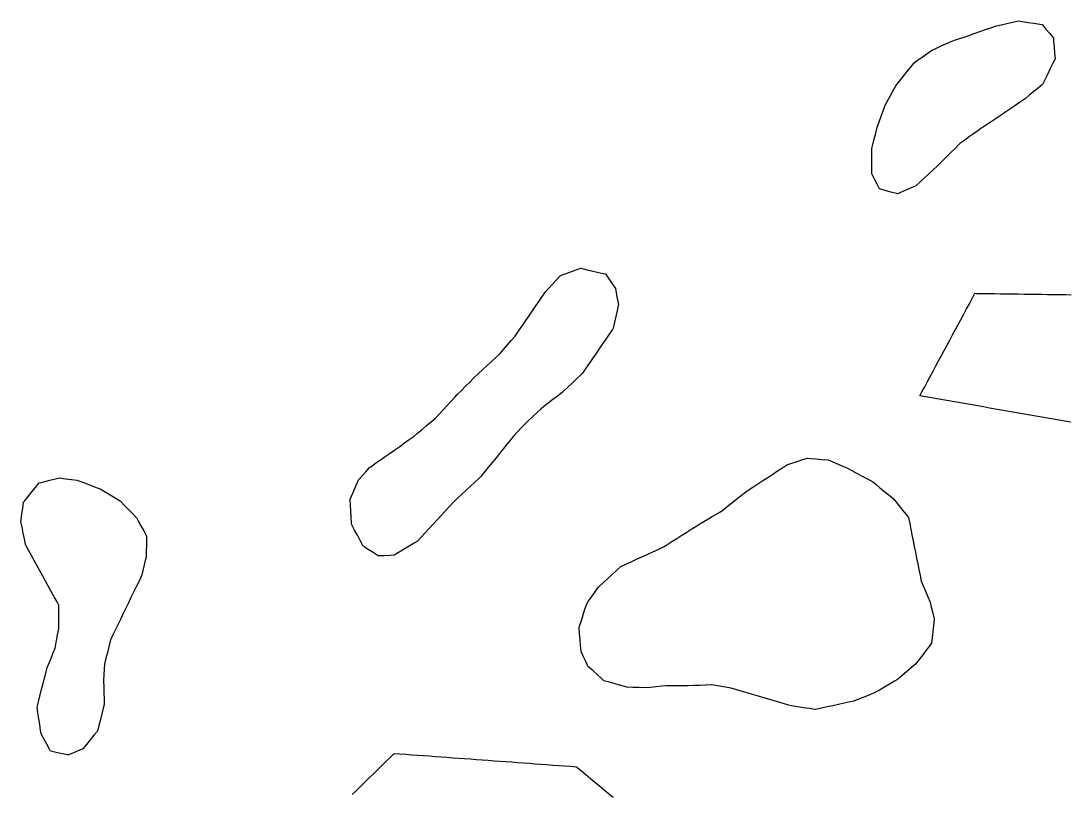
# Model space of a CAD drawing. Header units: millimetres. Extents: x 230 to 3347, y 514 to 5196.
# Drawn here: x 2479.9 to 2657.3, y 1932.3 to 2063.4 of the extents above; entities that cross this region are included whole.
import ezdxf

# ---------------------------------------------------------------- set-up
doc = ezdxf.new("R2010")
doc.units = ezdxf.units.MM
for name, color, linetype in [('ALL_HOLES', 1, 'Continuous'), ('ALL_ISLANDS', 7, 'Continuous'), ('OUTLINE_ISLAND_01', 7, 'Continuous'), ('OUTLINE_ISLAND_01_HOLE_71', 1, 'Continuous'), ('OUTLINE_ISLAND_01_HOLE_72', 1, 'Continuous'), ('OUTLINE_ISLAND_01_HOLE_76', 1, 'Continuous'), ('OUTLINE_ISLAND_01_HOLE_80', 1, 'Continuous')]:
    doc.layers.add(name, color=color, linetype=linetype)

msp = doc.modelspace()

# ---------------------------------------------------------------- linework, layer by layer
at = {"layer": 'ALL_HOLES'}
for points in [[(2653.0612, 2062.8201), (2653.6918, 2062.044), (2654.3224, 2061.2679), (2654.953, 2060.4918), (2654.995, 2059.9561), (2655.0733, 2058.9591), (2655.1515, 2057.9622), (2655.2297, 2056.9653), (2654.8721, 2056.2412), (2654.4294, 2055.3446), (2653.9866, 2054.448), (2653.5438, 2053.5513), (2653.101, 2052.6547), (2652.401, 2052.073), (2651.6319, 2051.4339), (2650.8628, 2050.7947), (2650.0938, 2050.1556), (2650.0494, 2050.1256), (2649.2204, 2049.5664), (2648.3913, 2049.0072), (2647.5623, 2048.448), (2646.7333, 2047.8888), (2645.9042, 2047.3296), (2645.0752, 2046.7704), (2644.2462, 2046.2112), (2643.4171, 2045.652), (2642.5881, 2045.0928), (2642.3751, 2044.942), (2641.5591, 2044.3639), (2640.7431, 2043.7859), (2639.9271, 2043.2079), (2639.1111, 2042.6298), (2638.9783, 2042.4978), (2638.269, 2041.7929), (2637.5598, 2041.0879), (2636.8505, 2040.383), (2636.1413, 2039.678), (2635.432, 2038.9731), (2635.2269, 2038.7839), (2634.4919, 2038.1058), (2633.7569, 2037.4278), (2633.0219, 2036.7497), (2632.2869, 2036.0717), (2631.5519, 2035.3936), (2631.2506, 2035.266), (2630.3297, 2034.876), (2629.4089, 2034.4861), (2628.4881, 2034.0961), (2628.3508, 2034.1329), (2627.3848, 2034.3916), (2626.4189, 2034.6502), (2625.4529, 2034.9089), (2625.0534, 2035.7039), (2624.6044, 2036.5974), (2624.1554, 2037.4909), (2624.1563, 2037.7771), (2624.1594, 2038.7771), (2624.1625, 2039.7771), (2624.1657, 2040.7771), (2624.1688, 2041.7771), (2624.2767, 2042.2129), (2624.517, 2043.1836), (2624.7574, 2044.1543), (2624.9977, 2045.125), (2625.0811, 2045.358), (2625.4182, 2046.2995), (2625.7553, 2047.241), (2626.0924, 2048.1824), (2626.4295, 2049.1239), (2626.78, 2049.7586), (2627.2634, 2050.634), (2627.7468, 2051.5094), (2628.2302, 2052.3848), (2628.2402, 2052.3975), (2628.8598, 2053.1825), (2629.4793, 2053.9675), (2630.0989, 2054.7524), (2630.7184, 2055.5374), (2631.3379, 2056.3224), (2631.8598, 2056.6919), (2632.676, 2057.2697), (2633.4922, 2057.8475), (2634.3084, 2058.4253), (2634.9109, 2058.6983), (2635.8218, 2059.1109), (2636.7327, 2059.5236), (2637.6436, 2059.9362), (2637.7541, 2059.9744), (2638.6993, 2060.3011), (2639.6444, 2060.6277), (2640.5896, 2060.9544), (2641.5347, 2061.281), (2642.4799, 2061.6076), (2643.425, 2061.9343), (2644.3702, 2062.2609), (2645.3153, 2062.5875), (2646.0979, 2062.7623), (2647.0738, 2062.9803), (2648.0498, 2063.1982), (2649.0257, 2063.4162), (2649.6703, 2063.321), (2650.6595, 2063.1749), (2651.6488, 2063.0287), (2652.6381, 2062.8826)], [(2578.9871, 2020.4921), (2579.5536, 2019.668), (2580.1202, 2018.844), (2580.6867, 2018.02), (2580.8193, 2017.2931), (2580.9987, 2016.3094), (2581.1782, 2015.3256), (2581.1562, 2015.2227), (2580.9469, 2014.2449), (2580.7376, 2013.267), (2580.5283, 2012.2892), (2580.3191, 2011.3113), (2580.176, 2011.1013), (2579.613, 2010.2748), (2579.05, 2009.4484), (2578.4871, 2008.6219), (2577.9241, 2007.7954), (2577.3611, 2006.9689), (2576.7981, 2006.1425), (2576.2352, 2005.316), (2575.6722, 2004.4895), (2575.1092, 2003.663), (2574.7979, 2003.3674), (2574.0727, 2002.6789), (2573.3476, 2001.9903), (2572.6224, 2001.3017), (2571.8973, 2000.6131), (2571.6177, 2000.3966), (2570.8271, 1999.7843), (2570.0364, 1999.172), (2569.2458, 1998.5597), (2568.4552, 1997.9474), (2568.0771, 1997.6026), (2567.3383, 1996.9286), (2566.5995, 1996.2547), (2565.8607, 1995.5807), (2565.4621, 1995.161), (2564.7734, 1994.4359), (2564.0848, 1993.7108), (2563.3961, 1992.9858), (2562.9479, 1992.4317), (2562.3188, 1991.6544), (2561.6898, 1990.877), (2561.0608, 1990.0996), (2560.4318, 1989.3222), (2559.8028, 1988.5448), (2559.1737, 1987.7674), (2558.5447, 1986.99), (2557.9157, 1986.2126), (2557.4875, 1985.8129), (2556.7565, 1985.1305), (2556.0254, 1984.4481), (2555.2944, 1983.7658), (2554.5634, 1983.0834), (2553.8324, 1982.401), (2553.1876, 1981.7107), (2552.505, 1980.9799), (2551.8224, 1980.2491), (2551.1398, 1979.5183), (2550.4572, 1978.7875), (2549.7747, 1978.0567), (2549.0921, 1977.3259), (2548.4095, 1976.5951), (2547.7269, 1975.8643), (2547.0443, 1975.1335), (2546.5731, 1974.8496), (2545.7165, 1974.3336), (2544.8599, 1973.8175), (2544.0034, 1973.3015), (2543.1468, 1972.7855), (2542.4659, 1972.7547), (2541.467, 1972.7095), (2540.468, 1972.6643), (2540.4297, 1972.6891), (2539.5903, 1973.2327), (2538.751, 1973.7763), (2537.9116, 1974.3199), (2537.8602, 1974.4151), (2537.3845, 1975.2947), (2536.9088, 1976.1743), (2536.4332, 1977.054), (2535.9575, 1977.9336), (2535.9347, 1978.2889), (2535.8706, 1979.2869), (2535.8064, 1980.2848), (2535.7423, 1981.2827), (2535.6781, 1982.2807), (2535.9081, 1982.8137), (2536.3042, 1983.7319), (2536.7004, 1984.6501), (2537.0965, 1985.5683), (2537.6545, 1986.1854), (2538.3253, 1986.927), (2538.996, 1987.6687), (2539.1815, 1987.7992), (2539.9995, 1988.3745), (2540.8174, 1988.9498), (2541.6354, 1989.5251), (2542.4533, 1990.1003), (2543.2713, 1990.6756), (2544.0893, 1991.2509), (2544.9072, 1991.8262), (2545.7252, 1992.4015), (2546.5431, 1992.9767), (2547.1245, 1993.4704), (2547.8868, 1994.1177), (2548.649, 1994.765), (2549.4113, 1995.4122), (2550.1736, 1996.0595), (2550.7692, 1996.7081), (2551.4455, 1997.4447), (2552.1219, 1998.1813), (2552.7982, 1998.9178), (2553.4746, 1999.6544), (2553.8485, 2000.0311), (2554.553, 2000.7408), (2555.2575, 2001.4505), (2555.962, 2002.1602), (2556.6665, 2002.8699), (2556.7205, 2002.9199), (2557.454, 2003.5996), (2558.1875, 2004.2793), (2558.921, 2004.959), (2559.6545, 2005.6387), (2560.388, 2006.3184), (2561.1215, 2006.9981), (2561.7195, 2007.693), (2562.3718, 2008.4509), (2563.0241, 2009.2088), (2563.6765, 2009.9668), (2563.7833, 2010.1219), (2564.3507, 2010.9453), (2564.9181, 2011.7688), (2565.4855, 2012.5922), (2566.0529, 2013.4157), (2566.6203, 2014.2391), (2567.1877, 2015.0626), (2567.7551, 2015.886), (2568.3225, 2016.7095), (2568.8899, 2017.5329), (2569.342, 2018.0272), (2570.0169, 2018.7651), (2570.6919, 2019.5029), (2571.3668, 2020.2408), (2571.9891, 2020.4591), (2572.9327, 2020.7901), (2573.8763, 2021.1212), (2574.82, 2021.4522), (2575.6539, 2021.2601), (2576.6284, 2021.0355), (2577.6028, 2020.811), (2578.5773, 2020.5865)], [(2630.3854, 1979.1719), (2630.5815, 1978.1913), (2630.7777, 1977.2107), (2630.9738, 1976.2302), (2631.1699, 1975.2496), (2631.366, 1974.269), (2631.5621, 1973.2884), (2631.7582, 1972.3078), (2631.9543, 1971.3273), (2632.1504, 1970.3467), (2632.3465, 1969.3661), (2632.5427, 1968.3855), (2632.8782, 1967.5873), (2633.2657, 1966.6655), (2633.6533, 1965.7436), (2634.0408, 1964.8218), (2634.2524, 1963.9504), (2634.4885, 1962.9786), (2634.7245, 1962.0069), (2634.7074, 1961.8388), (2634.606, 1960.844), (2634.5047, 1959.8491), (2634.4033, 1958.8542), (2634.302, 1957.8594), (2634.0122, 1957.4844), (2633.4008, 1956.6932), (2632.7894, 1955.9019), (2632.1779, 1955.1106), (2631.5665, 1954.3193), (2630.8112, 1953.6768), (2630.0496, 1953.0289), (2629.2879, 1952.3809), (2628.5262, 1951.7329), (2628.0311, 1951.4421), (2627.1688, 1950.9357), (2626.3065, 1950.4293), (2625.4442, 1949.9228), (2624.582, 1949.4164), (2623.9141, 1949.1531), (2622.9838, 1948.7864), (2622.0535, 1948.4196), (2621.1232, 1948.0528), (2620.4743, 1947.9088), (2619.4981, 1947.6922), (2618.5218, 1947.4755), (2617.5456, 1947.2589), (2616.5693, 1947.0422), (2615.5931, 1946.8255), (2614.6168, 1946.6089), (2614.4992, 1946.6263), (2613.5099, 1946.7726), (2612.5207, 1946.9189), (2611.5315, 1947.0652), (2610.5422, 1947.2115), (2609.887, 1947.4063), (2608.9284, 1947.6911), (2607.9698, 1947.976), (2607.0113, 1948.2609), (2606.0527, 1948.5458), (2605.0941, 1948.8306), (2604.1356, 1949.1155), (2603.177, 1949.4004), (2602.2184, 1949.6852), (2601.2599, 1949.9701), (2600.3013, 1950.255), (2599.988, 1950.3073), (2599.0017, 1950.472), (2598.0153, 1950.6367), (2597.029, 1950.8014), (2596.9506, 1950.7982), (2595.9515, 1950.7567), (2594.9524, 1950.7152), (2593.9532, 1950.6737), (2592.9541, 1950.6322), (2592.316, 1950.6298), (2591.316, 1950.6259), (2590.316, 1950.622), (2589.316, 1950.6182), (2588.5698, 1950.5517), (2587.5737, 1950.4629), (2586.5777, 1950.3741), (2585.5816, 1950.2853), (2584.6262, 1950.3254), (2583.6271, 1950.3674), (2582.628, 1950.4093), (2582.584, 1950.4217), (2581.6215, 1950.693), (2580.659, 1950.9643), (2579.6966, 1951.2357), (2578.7341, 1951.507), (2578.3125, 1951.8828), (2577.5661, 1952.5482), (2576.8196, 1953.2136), (2576.0731, 1953.8791), (2575.7108, 1954.6518), (2575.2861, 1955.5571), (2574.8615, 1956.4625), (2574.8585, 1956.4976), (2574.7723, 1957.4939), (2574.6862, 1958.4902), (2574.6, 1959.4865), (2574.5139, 1960.4828), (2574.5986, 1960.7504), (2574.9004, 1961.7038), (2575.2022, 1962.6572), (2575.5041, 1963.6105), (2575.8059, 1964.5639), (2576.0826, 1964.9524), (2576.6629, 1965.7668), (2577.2431, 1966.5812), (2577.8234, 1967.3957), (2577.9355, 1967.499), (2578.6712, 1968.1763), (2579.4069, 1968.8536), (2580.1425, 1969.531), (2580.8782, 1970.2083), (2581.6139, 1970.8857), (2582.4481, 1971.268), (2583.3571, 1971.6846), (2584.2662, 1972.1013), (2585.1752, 1972.5179), (2586.0843, 1972.9346), (2586.9934, 1973.3512), (2587.9024, 1973.7679), (2588.8115, 1974.1845), (2589.4197, 1974.5716), (2590.2633, 1975.1085), (2591.1069, 1975.6454), (2591.9506, 1976.1824), (2592.7942, 1976.7193), (2593.6379, 1977.2562), (2594.4815, 1977.7931), (2595.3251, 1978.33), (2595.375, 1978.3592), (2596.2388, 1978.8631), (2597.1025, 1979.367), (2597.9663, 1979.8709), (2598.83, 1980.3748), (2598.872, 1980.4087), (2599.6508, 1981.036), (2600.4295, 1981.6634), (2601.2082, 1982.2907), (2601.987, 1982.9181), (2602.7657, 1983.5454), (2603.1634, 1983.8047), (2604.0012, 1984.3507), (2604.8389, 1984.8968), (2605.6767, 1985.4428), (2606.5144, 1985.9889), (2607.3522, 1986.5349), (2608.1899, 1987.081), (2609.0277, 1987.627), (2609.8654, 1988.1731), (2610.4043, 1988.3455), (2611.3567, 1988.6502), (2612.3092, 1988.9549), (2613.2616, 1989.2596), (2613.74, 1989.2185), (2614.7364, 1989.1329), (2615.7327, 1989.0473), (2616.729, 1988.9617), (2617.1371, 1988.7891), (2618.058, 1988.3994), (2618.9789, 1988.0097), (2619.8999, 1987.62), (2619.9091, 1987.615), (2620.7897, 1987.1412), (2621.6704, 1986.6673), (2622.551, 1986.1935), (2623.4316, 1985.7197), (2624.3122, 1985.2458), (2624.7673, 1984.8729), (2625.5407, 1984.2389), (2626.3141, 1983.605), (2627.0875, 1982.9711), (2627.8609, 1982.3372), (2628.3448, 1981.7304), (2628.9684, 1980.9486), (2629.5919, 1980.1669), (2630.2154, 1979.3851)], [(2486.4366, 1985.8907), (2487.4282, 1985.7613), (2488.4198, 1985.632), (2489.4114, 1985.5027), (2489.5088, 1985.4659), (2490.4442, 1985.1124), (2491.3796, 1984.7589), (2492.3151, 1984.4054), (2493.2505, 1984.052), (2493.2716, 1984.0395), (2494.1322, 1983.5301), (2494.9927, 1983.0208), (2495.8533, 1982.5114), (2496.7138, 1982.002), (2496.7553, 1981.9582), (2497.4433, 1981.2325), (2498.1312, 1980.5067), (2498.8191, 1979.7809), (2499.5071, 1979.0551), (2499.7322, 1978.6464), (2500.2147, 1977.7705), (2500.6972, 1976.8946), (2501.1797, 1976.0187), (2501.1622, 1975.4461), (2501.1315, 1974.4465), (2501.1009, 1973.447), (2501.0702, 1972.4475), (2500.9908, 1972.1236), (2500.7527, 1971.1523), (2500.5145, 1970.1811), (2500.2764, 1969.2099), (2500.2695, 1969.1957), (2499.8322, 1968.2964), (2499.395, 1967.397), (2498.9578, 1966.4977), (2498.5206, 1965.5983), (2498.0833, 1964.699), (2497.6461, 1963.7996), (2497.2089, 1962.9003), (2496.7716, 1962.0009), (2496.3344, 1961.1016), (2495.8972, 1960.2022), (2495.4599, 1959.3029), (2495.0227, 1958.4035), (2494.979, 1958.2222), (2494.7444, 1957.2501), (2494.5098, 1956.278), (2494.2753, 1955.3059), (2494.0407, 1954.3338), (2493.9945, 1953.5297), (2493.9372, 1952.5314), (2493.8798, 1951.533), (2493.882, 1951.4503), (2493.9079, 1950.4507), (2493.9338, 1949.451), (2493.9597, 1948.4513), (2493.9857, 1947.4517), (2493.8276, 1946.8334), (2493.5798, 1945.8645), (2493.3321, 1944.8957), (2493.0843, 1943.9269), (2492.8366, 1942.9581), (2492.2423, 1942.242), (2491.6036, 1941.4726), (2490.9649, 1940.7031), (2490.3262, 1939.9336), (2489.6841, 1939.6662), (2488.7609, 1939.2817), (2487.8378, 1938.8973), (2487.8105, 1938.9034), (2486.8346, 1939.1217), (2485.8588, 1939.3401), (2484.8829, 1939.5584), (2484.714, 1939.8701), (2484.2376, 1940.7493), (2483.7612, 1941.6285), (2483.2848, 1942.5078), (2483.1982, 1943.0654), (2483.0447, 1944.0536), (2482.8913, 1945.0417), (2482.7379, 1946.0299), (2482.5844, 1947.0181), (2482.8158, 1947.9159), (2483.0653, 1948.8843), (2483.3149, 1949.8527), (2483.5644, 1950.821), (2483.814, 1951.7894), (2484.0635, 1952.7577), (2484.3131, 1953.7261), (2484.5287, 1954.2514), (2484.9084, 1955.1765), (2485.2881, 1956.1016), (2485.6678, 1957.0268), (2485.7226, 1957.3243), (2485.9038, 1958.3077), (2486.085, 1959.2912), (2486.2662, 1960.2746), (2486.2663, 1960.3344), (2486.2668, 1961.3344), (2486.2673, 1962.3344), (2486.2679, 1963.3344), (2486.2684, 1964.3344), (2485.9751, 1964.8667), (2485.4925, 1965.7426), (2485.0099, 1966.6184), (2484.5273, 1967.4943), (2484.0448, 1968.3701), (2483.5622, 1969.246), (2483.0796, 1970.1218), (2482.597, 1970.9977), (2482.1144, 1971.8735), (2481.6319, 1972.7494), (2481.1493, 1973.6252), (2480.6667, 1974.5011), (2480.6512, 1974.5774), (2480.4521, 1975.5574), (2480.253, 1976.5374), (2480.054, 1977.5174), (2479.8549, 1978.4973), (2479.8959, 1978.8063), (2480.0273, 1979.7976), (2480.1587, 1980.789), (2480.2901, 1981.7803), (2480.4428, 1981.9686), (2481.0725, 1982.7455), (2481.7022, 1983.5223), (2482.3318, 1984.2992), (2482.9615, 1985.076), (2483.7562, 1985.2623), (2484.7298, 1985.4905), (2485.7034, 1985.7188)]]:
    msp.add_lwpolyline(points, close=True, dxfattribs=at)
at = {"layer": 'ALL_ISLANDS'}
for points in [[(2657.9063, 1995.3819), (2656.9208, 1995.5516), (2655.9353, 1995.7213), (2654.9498, 1995.891), (2653.9643, 1996.0608), (2652.9789, 1996.2305), (2651.9934, 1996.4002), (2651.0079, 1996.5699), (2650.0224, 1996.7396), (2649.0369, 1996.9093), (2648.0514, 1997.079), (2647.0659, 1997.2487), (2646.0804, 1997.4184), (2645.0949, 1997.5882), (2644.1094, 1997.7579), (2643.1239, 1997.9276), (2642.1384, 1998.0973), (2641.1529, 1998.267), (2640.1674, 1998.4367), (2639.1819, 1998.6064), (2638.1964, 1998.7761), (2637.211, 1998.9458), (2636.2255, 1999.1156), (2635.24, 1999.2853), (2634.2545, 1999.455), (2633.269, 1999.6247), (2632.2835, 1999.7944), (2632.6524, 2000.4799), (2633.1262, 2001.3605), (2633.6001, 2002.2411), (2634.074, 2003.1217), (2634.5479, 2004.0022), (2635.0217, 2004.8828), (2635.4956, 2005.7634), (2635.9695, 2006.644), (2636.4434, 2007.5246), (2636.9172, 2008.4052), (2637.3911, 2009.2858), (2637.865, 2010.1664), (2638.3389, 2011.047), (2638.8127, 2011.9276), (2639.2866, 2012.8082), (2639.7605, 2013.6888), (2640.2344, 2014.5694), (2640.7082, 2015.4499), (2641.1821, 2016.3305), (2641.656, 2017.2111), (2641.9819, 2017.2065), (2642.9818, 2017.1921), (2643.9817, 2017.1778), (2644.9816, 2017.1634), (2645.9815, 2017.1491), (2646.9814, 2017.1347), (2647.9812, 2017.1204), (2648.9811, 2017.106), (2649.981, 2017.0917), (2650.9809, 2017.0773), (2651.9808, 2017.063), (2652.9807, 2017.0487), (2653.9806, 2017.0343), (2654.9805, 2017.02), (2655.9804, 2017.0056), (2656.9803, 2016.9913), (2657.9802, 2016.9769)], [(2536.0221, 1932.1819), (2536.7378, 1932.8802), (2537.4536, 1933.5786), (2538.1693, 1934.277), (2538.885, 1934.9754), (2539.6007, 1935.6738), (2540.3165, 1936.3721), (2541.0322, 1937.0705), (2541.7479, 1937.7689), (2542.4636, 1938.4673), (2543.1794, 1939.1657), (2544.1342, 1939.0959), (2545.1316, 1939.023), (2546.1289, 1938.9502), (2547.1263, 1938.8773), (2548.1236, 1938.8044), (2549.121, 1938.7315), (2550.1183, 1938.6587), (2551.1156, 1938.5858), (2552.113, 1938.5129), (2553.1103, 1938.4401), (2554.1077, 1938.3672), (2555.105, 1938.2943), (2556.1023, 1938.2214), (2557.0997, 1938.1486), (2558.097, 1938.0757), (2559.0944, 1938.0028), (2560.0917, 1937.93), (2561.089, 1937.8571), (2562.0864, 1937.7842), (2563.0837, 1937.7113), (2564.0811, 1937.6385), (2565.0784, 1937.5656), (2566.0758, 1937.4927), (2567.0731, 1937.4198), (2568.0704, 1937.347), (2569.0678, 1937.2741), (2570.0651, 1937.2012), (2571.0625, 1937.1284), (2572.0598, 1937.0555), (2573.0571, 1936.9826), (2574.0545, 1936.9097), (2574.1283, 1936.8484), (2574.8974, 1936.2092), (2575.6665, 1935.5701), (2576.4356, 1934.931), (2577.2047, 1934.2918), (2577.9738, 1933.6527), (2578.7429, 1933.0136), (2579.512, 1932.3744), (2580.2811, 1931.7353)]]:
    msp.add_lwpolyline(points, dxfattribs=at)
at = {"layer": 'OUTLINE_ISLAND_01'}
for points in [[(2657.9063, 1995.3819), (2656.9208, 1995.5516), (2655.9353, 1995.7213), (2654.9498, 1995.891), (2653.9643, 1996.0608), (2652.9789, 1996.2305), (2651.9934, 1996.4002), (2651.0079, 1996.5699), (2650.0224, 1996.7396), (2649.0369, 1996.9093), (2648.0514, 1997.079), (2647.0659, 1997.2487), (2646.0804, 1997.4184), (2645.0949, 1997.5882), (2644.1094, 1997.7579), (2643.1239, 1997.9276), (2642.1384, 1998.0973), (2641.1529, 1998.267), (2640.1674, 1998.4367), (2639.1819, 1998.6064), (2638.1964, 1998.7761), (2637.211, 1998.9458), (2636.2255, 1999.1156), (2635.24, 1999.2853), (2634.2545, 1999.455), (2633.269, 1999.6247), (2632.2835, 1999.7944), (2632.6524, 2000.4799), (2633.1262, 2001.3605), (2633.6001, 2002.2411), (2634.074, 2003.1217), (2634.5479, 2004.0022), (2635.0217, 2004.8828), (2635.4956, 2005.7634), (2635.9695, 2006.644), (2636.4434, 2007.5246), (2636.9172, 2008.4052), (2637.3911, 2009.2858), (2637.865, 2010.1664), (2638.3389, 2011.047), (2638.8127, 2011.9276), (2639.2866, 2012.8082), (2639.7605, 2013.6888), (2640.2344, 2014.5694), (2640.7082, 2015.4499), (2641.1821, 2016.3305), (2641.656, 2017.2111), (2641.9819, 2017.2065), (2642.9818, 2017.1921), (2643.9817, 2017.1778), (2644.9816, 2017.1634), (2645.9815, 2017.1491), (2646.9814, 2017.1347), (2647.9812, 2017.1204), (2648.9811, 2017.106), (2649.981, 2017.0917), (2650.9809, 2017.0773), (2651.9808, 2017.063), (2652.9807, 2017.0487), (2653.9806, 2017.0343), (2654.9805, 2017.02), (2655.9804, 2017.0056), (2656.9803, 2016.9913), (2657.9802, 2016.9769)], [(2536.0221, 1932.1819), (2536.7378, 1932.8802), (2537.4536, 1933.5786), (2538.1693, 1934.277), (2538.885, 1934.9754), (2539.6007, 1935.6738), (2540.3165, 1936.3721), (2541.0322, 1937.0705), (2541.7479, 1937.7689), (2542.4636, 1938.4673), (2543.1794, 1939.1657), (2544.1342, 1939.0959), (2545.1316, 1939.023), (2546.1289, 1938.9502), (2547.1263, 1938.8773), (2548.1236, 1938.8044), (2549.121, 1938.7315), (2550.1183, 1938.6587), (2551.1156, 1938.5858), (2552.113, 1938.5129), (2553.1103, 1938.4401), (2554.1077, 1938.3672), (2555.105, 1938.2943), (2556.1023, 1938.2214), (2557.0997, 1938.1486), (2558.097, 1938.0757), (2559.0944, 1938.0028), (2560.0917, 1937.93), (2561.089, 1937.8571), (2562.0864, 1937.7842), (2563.0837, 1937.7113), (2564.0811, 1937.6385), (2565.0784, 1937.5656), (2566.0758, 1937.4927), (2567.0731, 1937.4198), (2568.0704, 1937.347), (2569.0678, 1937.2741), (2570.0651, 1937.2012), (2571.0625, 1937.1284), (2572.0598, 1937.0555), (2573.0571, 1936.9826), (2574.0545, 1936.9097), (2574.1283, 1936.8484), (2574.8974, 1936.2092), (2575.6665, 1935.5701), (2576.4356, 1934.931), (2577.2047, 1934.2918), (2577.9738, 1933.6527), (2578.7429, 1933.0136), (2579.512, 1932.3744), (2580.2811, 1931.7353)]]:
    msp.add_lwpolyline(points, dxfattribs=at)
at = {"layer": 'OUTLINE_ISLAND_01_HOLE_71'}
msp.add_lwpolyline([(2486.4366, 1985.8907), (2487.4282, 1985.7613), (2488.4198, 1985.632), (2489.4114, 1985.5027), (2489.5088, 1985.4659), (2490.4442, 1985.1124), (2491.3796, 1984.7589), (2492.3151, 1984.4054), (2493.2505, 1984.052), (2493.2716, 1984.0395), (2494.1322, 1983.5301), (2494.9927, 1983.0208), (2495.8533, 1982.5114), (2496.7138, 1982.002), (2496.7553, 1981.9582), (2497.4433, 1981.2325), (2498.1312, 1980.5067), (2498.8191, 1979.7809), (2499.5071, 1979.0551), (2499.7322, 1978.6464), (2500.2147, 1977.7705), (2500.6972, 1976.8946), (2501.1797, 1976.0187), (2501.1622, 1975.4461), (2501.1315, 1974.4465), (2501.1009, 1973.447), (2501.0702, 1972.4475), (2500.9908, 1972.1236), (2500.7527, 1971.1523), (2500.5145, 1970.1811), (2500.2764, 1969.2099), (2500.2695, 1969.1957), (2499.8322, 1968.2964), (2499.395, 1967.397), (2498.9578, 1966.4977), (2498.5206, 1965.5983), (2498.0833, 1964.699), (2497.6461, 1963.7996), (2497.2089, 1962.9003), (2496.7716, 1962.0009), (2496.3344, 1961.1016), (2495.8972, 1960.2022), (2495.4599, 1959.3029), (2495.0227, 1958.4035), (2494.979, 1958.2222), (2494.7444, 1957.2501), (2494.5098, 1956.278), (2494.2753, 1955.3059), (2494.0407, 1954.3338), (2493.9945, 1953.5297), (2493.9372, 1952.5314), (2493.8798, 1951.533), (2493.882, 1951.4503), (2493.9079, 1950.4507), (2493.9338, 1949.451), (2493.9597, 1948.4513), (2493.9857, 1947.4517), (2493.8276, 1946.8334), (2493.5798, 1945.8645), (2493.3321, 1944.8957), (2493.0843, 1943.9269), (2492.8366, 1942.9581), (2492.2423, 1942.242), (2491.6036, 1941.4726), (2490.9649, 1940.7031), (2490.3262, 1939.9336), (2489.6841, 1939.6662), (2488.7609, 1939.2817), (2487.8378, 1938.8973), (2487.8105, 1938.9034), (2486.8346, 1939.1217), (2485.8588, 1939.3401), (2484.8829, 1939.5584), (2484.714, 1939.8701), (2484.2376, 1940.7493), (2483.7612, 1941.6285), (2483.2848, 1942.5078), (2483.1982, 1943.0654), (2483.0447, 1944.0536), (2482.8913, 1945.0417), (2482.7379, 1946.0299), (2482.5844, 1947.0181), (2482.8158, 1947.9159), (2483.0653, 1948.8843), (2483.3149, 1949.8527), (2483.5644, 1950.821), (2483.814, 1951.7894), (2484.0635, 1952.7577), (2484.3131, 1953.7261), (2484.5287, 1954.2514), (2484.9084, 1955.1765), (2485.2881, 1956.1016), (2485.6678, 1957.0268), (2485.7226, 1957.3243), (2485.9038, 1958.3077), (2486.085, 1959.2912), (2486.2662, 1960.2746), (2486.2663, 1960.3344), (2486.2668, 1961.3344), (2486.2673, 1962.3344), (2486.2679, 1963.3344), (2486.2684, 1964.3344), (2485.9751, 1964.8667), (2485.4925, 1965.7426), (2485.0099, 1966.6184), (2484.5273, 1967.4943), (2484.0448, 1968.3701), (2483.5622, 1969.246), (2483.0796, 1970.1218), (2482.597, 1970.9977), (2482.1144, 1971.8735), (2481.6319, 1972.7494), (2481.1493, 1973.6252), (2480.6667, 1974.5011), (2480.6512, 1974.5774), (2480.4521, 1975.5574), (2480.253, 1976.5374), (2480.054, 1977.5174), (2479.8549, 1978.4973), (2479.8959, 1978.8063), (2480.0273, 1979.7976), (2480.1587, 1980.789), (2480.2901, 1981.7803), (2480.4428, 1981.9686), (2481.0725, 1982.7455), (2481.7022, 1983.5223), (2482.3318, 1984.2992), (2482.9615, 1985.076), (2483.7562, 1985.2623), (2484.7298, 1985.4905), (2485.7034, 1985.7188)], close=True, dxfattribs=at)
at = {"layer": 'OUTLINE_ISLAND_01_HOLE_72'}
msp.add_lwpolyline([(2630.3854, 1979.1719), (2630.5815, 1978.1913), (2630.7777, 1977.2107), (2630.9738, 1976.2302), (2631.1699, 1975.2496), (2631.366, 1974.269), (2631.5621, 1973.2884), (2631.7582, 1972.3078), (2631.9543, 1971.3273), (2632.1504, 1970.3467), (2632.3465, 1969.3661), (2632.5427, 1968.3855), (2632.8782, 1967.5873), (2633.2657, 1966.6655), (2633.6533, 1965.7436), (2634.0408, 1964.8218), (2634.2524, 1963.9504), (2634.4885, 1962.9786), (2634.7245, 1962.0069), (2634.7074, 1961.8388), (2634.606, 1960.844), (2634.5047, 1959.8491), (2634.4033, 1958.8542), (2634.302, 1957.8594), (2634.0122, 1957.4844), (2633.4008, 1956.6932), (2632.7894, 1955.9019), (2632.1779, 1955.1106), (2631.5665, 1954.3193), (2630.8112, 1953.6768), (2630.0496, 1953.0289), (2629.2879, 1952.3809), (2628.5262, 1951.7329), (2628.0311, 1951.4421), (2627.1688, 1950.9357), (2626.3065, 1950.4293), (2625.4442, 1949.9228), (2624.582, 1949.4164), (2623.9141, 1949.1531), (2622.9838, 1948.7864), (2622.0535, 1948.4196), (2621.1232, 1948.0528), (2620.4743, 1947.9088), (2619.4981, 1947.6922), (2618.5218, 1947.4755), (2617.5456, 1947.2589), (2616.5693, 1947.0422), (2615.5931, 1946.8255), (2614.6168, 1946.6089), (2614.4992, 1946.6263), (2613.5099, 1946.7726), (2612.5207, 1946.9189), (2611.5315, 1947.0652), (2610.5422, 1947.2115), (2609.887, 1947.4063), (2608.9284, 1947.6911), (2607.9698, 1947.976), (2607.0113, 1948.2609), (2606.0527, 1948.5458), (2605.0941, 1948.8306), (2604.1356, 1949.1155), (2603.177, 1949.4004), (2602.2184, 1949.6852), (2601.2599, 1949.9701), (2600.3013, 1950.255), (2599.988, 1950.3073), (2599.0017, 1950.472), (2598.0153, 1950.6367), (2597.029, 1950.8014), (2596.9506, 1950.7982), (2595.9515, 1950.7567), (2594.9524, 1950.7152), (2593.9532, 1950.6737), (2592.9541, 1950.6322), (2592.316, 1950.6298), (2591.316, 1950.6259), (2590.316, 1950.622), (2589.316, 1950.6182), (2588.5698, 1950.5517), (2587.5737, 1950.4629), (2586.5777, 1950.3741), (2585.5816, 1950.2853), (2584.6262, 1950.3254), (2583.6271, 1950.3674), (2582.628, 1950.4093), (2582.584, 1950.4217), (2581.6215, 1950.693), (2580.659, 1950.9643), (2579.6966, 1951.2357), (2578.7341, 1951.507), (2578.3125, 1951.8828), (2577.5661, 1952.5482), (2576.8196, 1953.2136), (2576.0731, 1953.8791), (2575.7108, 1954.6518), (2575.2861, 1955.5571), (2574.8615, 1956.4625), (2574.8585, 1956.4976), (2574.7723, 1957.4939), (2574.6862, 1958.4902), (2574.6, 1959.4865), (2574.5139, 1960.4828), (2574.5986, 1960.7504), (2574.9004, 1961.7038), (2575.2022, 1962.6572), (2575.5041, 1963.6105), (2575.8059, 1964.5639), (2576.0826, 1964.9524), (2576.6629, 1965.7668), (2577.2431, 1966.5812), (2577.8234, 1967.3957), (2577.9355, 1967.499), (2578.6712, 1968.1763), (2579.4069, 1968.8536), (2580.1425, 1969.531), (2580.8782, 1970.2083), (2581.6139, 1970.8857), (2582.4481, 1971.268), (2583.3571, 1971.6846), (2584.2662, 1972.1013), (2585.1752, 1972.5179), (2586.0843, 1972.9346), (2586.9934, 1973.3512), (2587.9024, 1973.7679), (2588.8115, 1974.1845), (2589.4197, 1974.5716), (2590.2633, 1975.1085), (2591.1069, 1975.6454), (2591.9506, 1976.1824), (2592.7942, 1976.7193), (2593.6379, 1977.2562), (2594.4815, 1977.7931), (2595.3251, 1978.33), (2595.375, 1978.3592), (2596.2388, 1978.8631), (2597.1025, 1979.367), (2597.9663, 1979.8709), (2598.83, 1980.3748), (2598.872, 1980.4087), (2599.6508, 1981.036), (2600.4295, 1981.6634), (2601.2082, 1982.2907), (2601.987, 1982.9181), (2602.7657, 1983.5454), (2603.1634, 1983.8047), (2604.0012, 1984.3507), (2604.8389, 1984.8968), (2605.6767, 1985.4428), (2606.5144, 1985.9889), (2607.3522, 1986.5349), (2608.1899, 1987.081), (2609.0277, 1987.627), (2609.8654, 1988.1731), (2610.4043, 1988.3455), (2611.3567, 1988.6502), (2612.3092, 1988.9549), (2613.2616, 1989.2596), (2613.74, 1989.2185), (2614.7364, 1989.1329), (2615.7327, 1989.0473), (2616.729, 1988.9617), (2617.1371, 1988.7891), (2618.058, 1988.3994), (2618.9789, 1988.0097), (2619.8999, 1987.62), (2619.9091, 1987.615), (2620.7897, 1987.1412), (2621.6704, 1986.6673), (2622.551, 1986.1935), (2623.4316, 1985.7197), (2624.3122, 1985.2458), (2624.7673, 1984.8729), (2625.5407, 1984.2389), (2626.3141, 1983.605), (2627.0875, 1982.9711), (2627.8609, 1982.3372), (2628.3448, 1981.7304), (2628.9684, 1980.9486), (2629.5919, 1980.1669), (2630.2154, 1979.3851)], close=True, dxfattribs=at)
at = {"layer": 'OUTLINE_ISLAND_01_HOLE_76'}
msp.add_lwpolyline([(2578.9871, 2020.4921), (2579.5536, 2019.668), (2580.1202, 2018.844), (2580.6867, 2018.02), (2580.8193, 2017.2931), (2580.9987, 2016.3094), (2581.1782, 2015.3256), (2581.1562, 2015.2227), (2580.9469, 2014.2449), (2580.7376, 2013.267), (2580.5283, 2012.2892), (2580.3191, 2011.3113), (2580.176, 2011.1013), (2579.613, 2010.2748), (2579.05, 2009.4484), (2578.4871, 2008.6219), (2577.9241, 2007.7954), (2577.3611, 2006.9689), (2576.7981, 2006.1425), (2576.2352, 2005.316), (2575.6722, 2004.4895), (2575.1092, 2003.663), (2574.7979, 2003.3674), (2574.0727, 2002.6789), (2573.3476, 2001.9903), (2572.6224, 2001.3017), (2571.8973, 2000.6131), (2571.6177, 2000.3966), (2570.8271, 1999.7843), (2570.0364, 1999.172), (2569.2458, 1998.5597), (2568.4552, 1997.9474), (2568.0771, 1997.6026), (2567.3383, 1996.9286), (2566.5995, 1996.2547), (2565.8607, 1995.5807), (2565.4621, 1995.161), (2564.7734, 1994.4359), (2564.0848, 1993.7108), (2563.3961, 1992.9858), (2562.9479, 1992.4317), (2562.3188, 1991.6544), (2561.6898, 1990.877), (2561.0608, 1990.0996), (2560.4318, 1989.3222), (2559.8028, 1988.5448), (2559.1737, 1987.7674), (2558.5447, 1986.99), (2557.9157, 1986.2126), (2557.4875, 1985.8129), (2556.7565, 1985.1305), (2556.0254, 1984.4481), (2555.2944, 1983.7658), (2554.5634, 1983.0834), (2553.8324, 1982.401), (2553.1876, 1981.7107), (2552.505, 1980.9799), (2551.8224, 1980.2491), (2551.1398, 1979.5183), (2550.4572, 1978.7875), (2549.7747, 1978.0567), (2549.0921, 1977.3259), (2548.4095, 1976.5951), (2547.7269, 1975.8643), (2547.0443, 1975.1335), (2546.5731, 1974.8496), (2545.7165, 1974.3336), (2544.8599, 1973.8175), (2544.0034, 1973.3015), (2543.1468, 1972.7855), (2542.4659, 1972.7547), (2541.467, 1972.7095), (2540.468, 1972.6643), (2540.4297, 1972.6891), (2539.5903, 1973.2327), (2538.751, 1973.7763), (2537.9116, 1974.3199), (2537.8602, 1974.4151), (2537.3845, 1975.2947), (2536.9088, 1976.1743), (2536.4332, 1977.054), (2535.9575, 1977.9336), (2535.9347, 1978.2889), (2535.8706, 1979.2869), (2535.8064, 1980.2848), (2535.7423, 1981.2827), (2535.6781, 1982.2807), (2535.9081, 1982.8137), (2536.3042, 1983.7319), (2536.7004, 1984.6501), (2537.0965, 1985.5683), (2537.6545, 1986.1854), (2538.3253, 1986.927), (2538.996, 1987.6687), (2539.1815, 1987.7992), (2539.9995, 1988.3745), (2540.8174, 1988.9498), (2541.6354, 1989.5251), (2542.4533, 1990.1003), (2543.2713, 1990.6756), (2544.0893, 1991.2509), (2544.9072, 1991.8262), (2545.7252, 1992.4015), (2546.5431, 1992.9767), (2547.1245, 1993.4704), (2547.8868, 1994.1177), (2548.649, 1994.765), (2549.4113, 1995.4122), (2550.1736, 1996.0595), (2550.7692, 1996.7081), (2551.4455, 1997.4447), (2552.1219, 1998.1813), (2552.7982, 1998.9178), (2553.4746, 1999.6544), (2553.8485, 2000.0311), (2554.553, 2000.7408), (2555.2575, 2001.4505), (2555.962, 2002.1602), (2556.6665, 2002.8699), (2556.7205, 2002.9199), (2557.454, 2003.5996), (2558.1875, 2004.2793), (2558.921, 2004.959), (2559.6545, 2005.6387), (2560.388, 2006.3184), (2561.1215, 2006.9981), (2561.7195, 2007.693), (2562.3718, 2008.4509), (2563.0241, 2009.2088), (2563.6765, 2009.9668), (2563.7833, 2010.1219), (2564.3507, 2010.9453), (2564.9181, 2011.7688), (2565.4855, 2012.5922), (2566.0529, 2013.4157), (2566.6203, 2014.2391), (2567.1877, 2015.0626), (2567.7551, 2015.886), (2568.3225, 2016.7095), (2568.8899, 2017.5329), (2569.342, 2018.0272), (2570.0169, 2018.7651), (2570.6919, 2019.5029), (2571.3668, 2020.2408), (2571.9891, 2020.4591), (2572.9327, 2020.7901), (2573.8763, 2021.1212), (2574.82, 2021.4522), (2575.6539, 2021.2601), (2576.6284, 2021.0355), (2577.6028, 2020.811), (2578.5773, 2020.5865)], close=True, dxfattribs=at)
at = {"layer": 'OUTLINE_ISLAND_01_HOLE_80'}
msp.add_lwpolyline([(2653.0612, 2062.8201), (2653.6918, 2062.044), (2654.3224, 2061.2679), (2654.953, 2060.4918), (2654.995, 2059.9561), (2655.0733, 2058.9591), (2655.1515, 2057.9622), (2655.2297, 2056.9653), (2654.8721, 2056.2412), (2654.4294, 2055.3446), (2653.9866, 2054.448), (2653.5438, 2053.5513), (2653.101, 2052.6547), (2652.401, 2052.073), (2651.6319, 2051.4339), (2650.8628, 2050.7947), (2650.0938, 2050.1556), (2650.0494, 2050.1256), (2649.2204, 2049.5664), (2648.3913, 2049.0072), (2647.5623, 2048.448), (2646.7333, 2047.8888), (2645.9042, 2047.3296), (2645.0752, 2046.7704), (2644.2462, 2046.2112), (2643.4171, 2045.652), (2642.5881, 2045.0928), (2642.3751, 2044.942), (2641.5591, 2044.3639), (2640.7431, 2043.7859), (2639.9271, 2043.2079), (2639.1111, 2042.6298), (2638.9783, 2042.4978), (2638.269, 2041.7929), (2637.5598, 2041.0879), (2636.8505, 2040.383), (2636.1413, 2039.678), (2635.432, 2038.9731), (2635.2269, 2038.7839), (2634.4919, 2038.1058), (2633.7569, 2037.4278), (2633.0219, 2036.7497), (2632.2869, 2036.0717), (2631.5519, 2035.3936), (2631.2506, 2035.266), (2630.3297, 2034.876), (2629.4089, 2034.4861), (2628.4881, 2034.0961), (2628.3508, 2034.1329), (2627.3848, 2034.3916), (2626.4189, 2034.6502), (2625.4529, 2034.9089), (2625.0534, 2035.7039), (2624.6044, 2036.5974), (2624.1554, 2037.4909), (2624.1563, 2037.7771), (2624.1594, 2038.7771), (2624.1625, 2039.7771), (2624.1657, 2040.7771), (2624.1688, 2041.7771), (2624.2767, 2042.2129), (2624.517, 2043.1836), (2624.7574, 2044.1543), (2624.9977, 2045.125), (2625.0811, 2045.358), (2625.4182, 2046.2995), (2625.7553, 2047.241), (2626.0924, 2048.1824), (2626.4295, 2049.1239), (2626.78, 2049.7586), (2627.2634, 2050.634), (2627.7468, 2051.5094), (2628.2302, 2052.3848), (2628.2402, 2052.3975), (2628.8598, 2053.1825), (2629.4793, 2053.9675), (2630.0989, 2054.7524), (2630.7184, 2055.5374), (2631.3379, 2056.3224), (2631.8598, 2056.6919), (2632.676, 2057.2697), (2633.4922, 2057.8475), (2634.3084, 2058.4253), (2634.9109, 2058.6983), (2635.8218, 2059.1109), (2636.7327, 2059.5236), (2637.6436, 2059.9362), (2637.7541, 2059.9744), (2638.6993, 2060.3011), (2639.6444, 2060.6277), (2640.5896, 2060.9544), (2641.5347, 2061.281), (2642.4799, 2061.6076), (2643.425, 2061.9343), (2644.3702, 2062.2609), (2645.3153, 2062.5875), (2646.0979, 2062.7623), (2647.0738, 2062.9803), (2648.0498, 2063.1982), (2649.0257, 2063.4162), (2649.6703, 2063.321), (2650.6595, 2063.1749), (2651.6488, 2063.0287), (2652.6381, 2062.8826)], close=True, dxfattribs=at)

doc.saveas('drawing.dxf')
